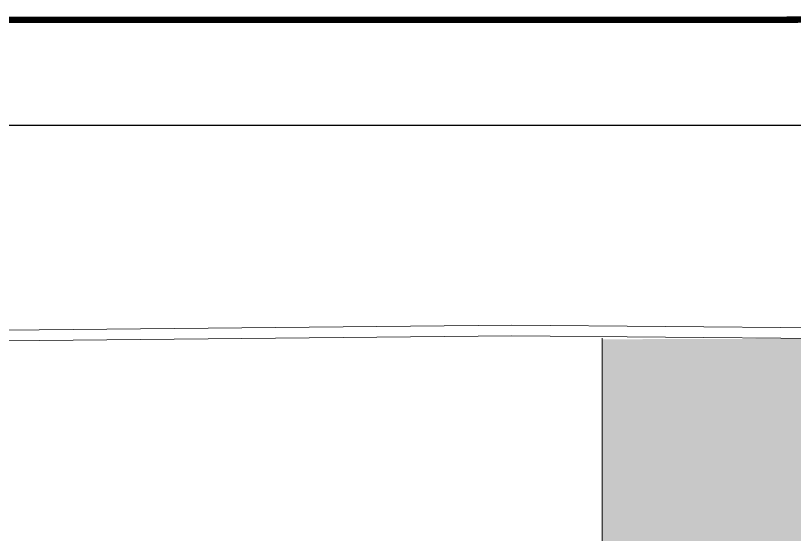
# Model space of a CAD drawing. Header units: inches. Extents: x 27644242 to 29005101, y -955243 to 216979.
# Drawn here: x 28704007 to 28720668, y 64060 to 75164 of the extents above; entities that cross this region are included whole.
import ezdxf

# ---------------------------------------------------------------- set-up
doc = ezdxf.new("R2010")
doc.units = ezdxf.units.IN
doc.header["$MEASUREMENT"] = 0
doc.layers.get('Defpoints').update_dxf_attribs({"color": 8})
doc.layers.add('ELEVATION', color=40, linetype='Continuous', lineweight=13)
doc.layers.add('RVA Site Boundary', color=17, linetype='Continuous', lineweight=15)
doc.layers.add('HATCH', color=9, linetype='Continuous')

msp = doc.modelspace()

# ---------------------------------------------------------------- hatches: boundary and pattern name
at = {"layer": 'HATCH', "ltscale": 500, "true_color": 0x1f7f00, "transparency": 33554508}
h = msp.add_hatch(color=86, dxfattribs=at)
h.dxf.hatch_style = 1
h.paths.add_polyline_path([(28779889.84881034, 55187.95209880001), (28786372.80868665, 56905.79713951008), (28789422.17886887, 57654.43278618294), (28792994.83359358, 58391.00619102281), (28793157.15562255, 58424.52482826883), (28793126.05554788, 58557.02919167027), (28790698.81823892, 68149.78673208525), (28767243.48832117, 68247.76172684602), (28742984.13940508, 68266.73723770495), (28728662.28133718, 68272.03558739615), (28716553.18119998, 68236.324428148), (28716553.18119998, 62433.71824578191), (28773507.89616764, 62433.71824578191), (28773507.89616764, 53348.50685691966)])

# ---------------------------------------------------------------- linework, layer by layer
at = {"layer": 'Defpoints', "linetype": 'Continuous', "const_width": 154.4264220221692}
msp.add_lwpolyline([(28798160.52803048, 75086.5962189796), (28798160.52802857, 836.5962190093996), (28689573.81144296, 836.5962213190796), (28689573.81144487, 75086.59622128183)], close=True, dxfattribs=at)
at = {"layer": 'Defpoints', "color": 1, "ltscale": 500}
msp.add_lwpolyline([(28689580.45463596, 24514.61262652042), (28798167.17122061, 24514.61262652042), (28798167.17122061, 72809.80868708933), (28689580.45463596, 72809.80868708933)], close=True, dxfattribs=at)
at = {"layer": 'ELEVATION', "ltscale": 500}
msp.add_lwpolyline([(28716553.18119998, 68262.38116807511), (28716553.18119998, 62433.71824578191), (28773507.89616764, 62433.71824578191), (28773507.89616764, 53422.4601289689)], dxfattribs=at)
at = {"layer": 'RVA Site Boundary', "ltscale": 500}
for points in [[(28733451.43443985, 36339.86880379266), (28714532.93111626, 31362.66058738533), (28712893.07795266, 30897.06418362694), (28712617.92701722, 30819.55701563685), (28711491.96060351, 30557.59950804737), (28711137.17757272, 30475.95949829361), (28707523.80796104, 29460.40614124286), (28707182.42539633, 29312.53746956473), (28706827.51259009, 30134.52214757787), (28701891.2045044, 41567.10375822175), (28694440.78780325, 58662.06988752229), (28690189.54790274, 68271.83889370321), (28698006.81336258, 68374.45146753758), (28714624.73443482, 68539.19276500869), (28721195.21848924, 68480.01534178425)], [(28733451.43443985, 36339.86880379272), (28714532.93111626, 31362.66058738533), (28712893.07795266, 30897.06418362699), (28712617.92701722, 30819.55701563685), (28711491.96060351, 30557.59950804742), (28711137.17757272, 30475.95949829361), (28707523.80796104, 29460.40614124286), (28707182.42539633, 29312.53746956473), (28706827.51259009, 30134.52214757787), (28701891.2045044, 41567.10375822175), (28694440.78780325, 58662.06988752229), (28690189.54790274, 68271.83889370327), (28698006.81336258, 68374.45146753758), (28714624.73443482, 68539.19276500875), (28721195.21848924, 68480.01534178425)]]:
    msp.add_lwpolyline(points, dxfattribs=at)
at = {"layer": 'RVA Site Boundary', "color": 5, "ltscale": 500}
for points in [[(28733451.43443985, 36339.86880379458), (28714532.93111626, 31362.66058738818), (28712893.07795266, 30897.06418362921), (28712617.92701722, 30819.55701563795), (28711491.96060351, 30557.59950804999), (28711137.17757272, 30475.95949829658), (28707523.80796104, 29460.40614124303), (28707182.42539633, 29312.53746956502), (28706827.51259009, 30134.52214758014), (28701891.2045044, 41567.10375822251), (28694440.78780325, 58662.06988752549), (28690189.54790274, 68271.83889370327), (28698006.81336258, 68374.45146753927), (28714624.73443482, 68539.19276501154), (28721195.21848924, 68480.01534178769)], [(28733395.64015054, 36563.01658719432), (28714472.25613159, 31584.52432433821), (28712830.48709938, 31118.38395630554), (28712560.6569567, 31042.37560051281), (28711440.11262217, 30781.67954649022), (28711080.24041079, 30698.86845267404), (28707446.63416491, 29677.62750093502), (28707302.3049722, 29615.11181262671), (28707038.67021509, 30225.69482664383), (28702102.20675569, 41658.63628566221), (28694651.38068851, 58754.54170452122), (28690540.76747853, 68046.42932933627), (28698009.46276886, 68144.4664307854), (28714624.83872567, 68309.1824973266), (28721194.52189961, 68250.01228727639)]]:
    msp.add_lwpolyline(points, dxfattribs=at)

doc.saveas('drawing.dxf')
